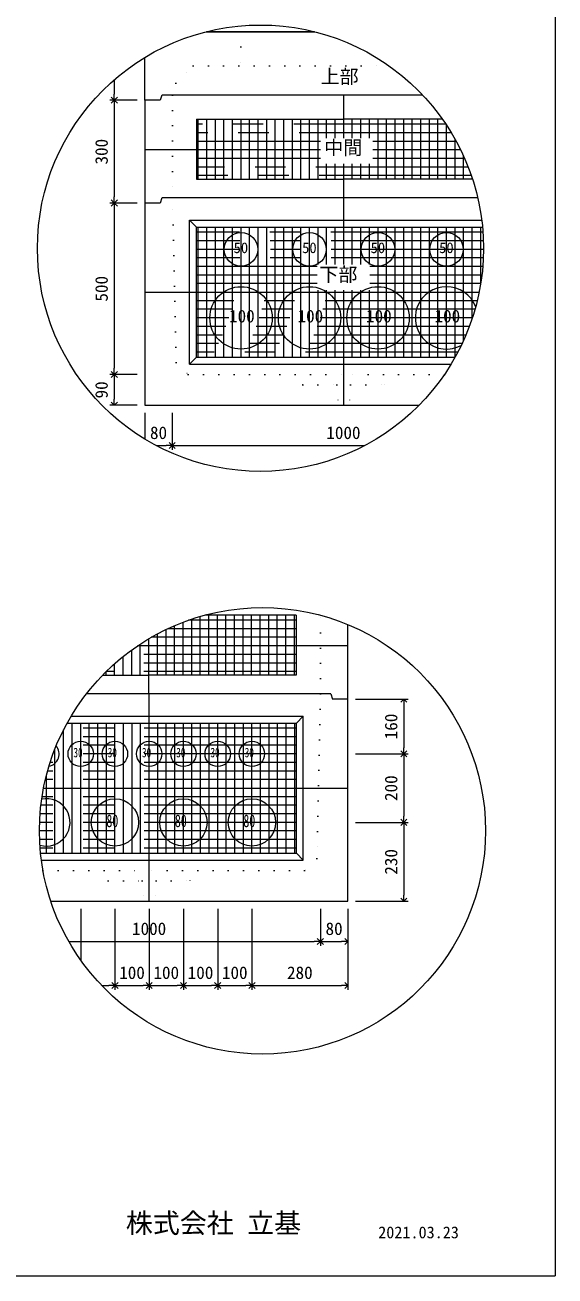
# Model space of a CAD drawing. Units: millimetres, scale not verified. Extents: x -9756 to 9756, y -4683 to 4615.
# Drawn here: x -5896 to -3685, y -3935 to 1278 of the extents above; entities that cross this region are included whole.
import ezdxf
from ezdxf.enums import TextEntityAlignment as Align

# ---------------------------------------------------------------- set-up
doc = ezdxf.new("R2010")
doc.units = ezdxf.units.MM
doc.header["$LTSCALE"] = 20
for name, pattern in [('DASHED1', [1.8, 1.2, -0.6]), ('USER2', [50.8, 31.75, -6.35, 6.35, -6.35]), ('USER5', [3.185, 0.01, -3.175])]:
    doc.linetypes.add(name, pattern=pattern)
for name, color, linetype, lineweight in [('0-2_waku', 7, 'Continuous', 18), ('0-3_gaikei', 7, 'Continuous', 18), ('0-4_kakure', 7, 'DASHED1', 5), ('0-5_sunpou', 7, 'Continuous', 18), ('0-7_hole', 7, 'Continuous', 18), ('0-8_uchigawa', 6, 'Continuous', 18), ('0-D_文字１', 7, 'Continuous', 18), ('0-E_コア部分\u3000寸法補助線3', 150, 'USER2', 18), ('0-F_コア部分\u3000寸法補助線2', 150, 'USER2', 18), ('1-0_コア部分\u3000中心補助線', 1, 'Continuous', 18), ('1-1_コア部分\u3000寸法補助線', 7, 'USER2', 5), ('1-2_uchigawa2', 6, 'USER2', 18)]:
    doc.layers.add(name, color=color, linetype=linetype, lineweight=lineweight)
doc.styles.add('ＭＳ ゴシック', font='')
doc.styles.get('ＭＳ ゴシック').set_extended_font_data('MS Gothic')

# ---------------------------------------------------------------- blocks, each defined once
blk = doc.blocks.new('_Open90')
at = {"layer": '0-5_sunpou', "lineweight": 5}
blk.add_line((0, 0), (-1, 0), dxfattribs=at)
blk.add_lwpolyline([(-0.5, 0.5), (0, 0), (-0.5, -0.5)], dxfattribs=at)

msp = doc.modelspace()

# ---------------------------------------------------------------- linework, layer by layer
at = {"layer": '0-2_waku'}
for p in [(-3684.84, 4614.84), (-9756.04, -3935.16)]:
    msp.add_line(p, (-3684.84, -3935.16), dxfattribs=at)
at = {"layer": '0-3_gaikei'}
for p, q in [((-5138.65, 1250.6), (-5031.42, 1250.6)), ((-5138.65, 1250.6), (-5031.42, 1250.6)), ((-5138.65, 1250.6), (-5031.42, 1250.6)), ((-4688.07, 1250.6), (-5138.65, 1250.6)), ((-5138.56, 1250.6), (-4688.07, 1250.6)), ((-5138.56, 1250.6), (-4688.07, 1250.6)), ((-5395.69, 964.9), (-5395.69, 1143.48)), ((-5395.69, 964.9), (-5395.69, -306.48)), ((-5331.41, 964.9), (-5395.69, 964.9)), ((-5331.41, 964.9), (-5395.69, 964.9)), ((-5324.27, 986.33), (-5331.41, 964.9)), ((-4565.93, 986.33), (-5323.05, 986.33)), ((-4236.62, 986.33), (-4567.15, 986.33)), ((-5331.41, 536.34), (-5395.69, 536.34)), ((-5331.41, 536.34), (-5395.69, 536.34)), ((-5324.27, 557.77), (-5331.41, 536.34)), ((-4565.93, 557.77), (-5323.05, 557.77)), ((-4007.04, 557.77), (-4567.15, 557.77)), ((-5395.69, -306.48), (-4252.27, -306.48)), ((-5395.69, -306.48), (-4252.27, -306.48)), ((-5395.69, -306.48), (-4252.27, -306.48)), ((-4549.09, -1930.6), (-4549.09, -1220.4)), ((-4620.52, -1509.19), (-4613.38, -1530.62)), ((-4549.09, -1530.62), (-4613.38, -1530.62))]:
    msp.add_line(p, q, dxfattribs=at)
for points in [[(-4620.52, -1509.19), (-5377.63, -1509.19), (-5639.66, -1509.19)], [(-5787.76, -2373.44), (-4549.09, -2373.44), (-4549.09, -1530.62)], [(-5769.61, -2373.44), (-4549.09, -2373.44), (-4549.09, -1530.62)]]:
    msp.add_lwpolyline(points, dxfattribs=at)
at = {"layer": '0-4_kakure', "linetype": 'USER5', "lineweight": 18}
for p, q in [((-4995.71, 1250.6), (-4995.71, 1274.64)), ((-4995.71, 1250.6), (-4995.71, 1107.75)), ((-5265.91, 1036.32), (-5194.48, 1107.75)), ((-5194.48, 1107.75), (-4376.5, 1107.75)), ((-5265.91, 1036.32), (-5280.19, 986.33)), ((-5280.19, 986.33), (-5280.19, 557.77)), ((-5265.45, -127.92), (-5280.19, 557.77)), ((-5265.45, -127.92), (-5214.36, -177.92)), ((-5214.36, -177.92), (-4565.93, -177.92)), ((-4737.36, -220.77), (-4780.21, -177.92)), ((-4146.02, -177.92), (-4565.93, -177.92)), ((-4394.51, -220.77), (-4351.66, -177.92)), ((-4737.36, -220.77), (-4594.5, -220.77)), ((-4594.5, -220.77), (-4588.79, -306.48)), ((-4537.36, -220.77), (-4543.08, -306.48)), ((-4537.36, -220.77), (-4394.51, -220.77)), ((-4663.37, -1509.19), (-4663.37, -1181.56)), ((-4663.37, -1509.19), (-4678.12, -2194.88)), ((-4678.12, -2194.88), (-4729.2, -2244.88)), ((-5820.54, -2244.88), (-5377.63, -2244.88)), ((-5549.05, -2287.73), (-5591.91, -2244.88)), ((-5549.05, -2287.73), (-5406.2, -2287.73)), ((-5406.2, -2287.73), (-5400.48, -2373.44)), ((-4729.2, -2244.88), (-5377.63, -2244.88)), ((-5349.06, -2287.73), (-5354.77, -2373.44)), ((-5349.06, -2287.73), (-5206.21, -2287.73)), ((-5206.21, -2287.73), (-5163.35, -2244.88))]:
    msp.add_line(p, q, dxfattribs=at)
at = {"layer": '0-5_sunpou', "color": 150}
for p, q in [((-5523.28, 1050.45), (-5523.28, 990.61)), ((-5427.12, 964.9), (-5541.86, 964.9)), ((-5458.55, 964.9), (-5541.86, 964.9)), ((-5523.28, 939.18), (-5523.28, 562.06)), ((-5427.12, 536.34), (-5541.86, 536.34)), ((-5427.12, 536.34), (-5541.86, 536.34)), ((-5523.28, 510.63), (-5523.28, -152.2)), ((-5427.12, -177.92), (-5541.86, -177.92)), ((-5458.55, -177.92), (-5541.86, -177.92)), ((-5523.28, -203.63), (-5523.28, -280.77)), ((-5427.12, -306.48), (-5541.86, -306.48)), ((-5395.69, -337.91), (-5395.69, -447.45)), ((-5281.41, -337.91), (-5281.41, -492.79)), ((-5281.41, -337.91), (-5281.41, -492.79)), ((-5348.5, -474.22), (-5307.12, -474.22)), ((-5255.7, -474.22), (-4478.22, -474.22)), ((-4517.67, -1530.62), (-4296.81, -1530.62)), ((-4315.38, -1556.33), (-4315.38, -1733.47)), ((-4517.67, -1759.18), (-4296.81, -1759.18)), ((-4517.67, -1759.18), (-4296.81, -1759.18)), ((-4315.38, -1784.9), (-4315.38, -2019.17)), ((-4517.67, -2044.89), (-4296.81, -2044.89)), ((-4517.67, -2044.89), (-4296.81, -2044.89)), ((-4315.38, -2070.6), (-4315.38, -2347.73)), ((-4517.67, -2373.44), (-4296.81, -2373.44)), ((-5663.33, -2404.87), (-5663.33, -2618.75)), ((-5520.48, -2404.87), (-5520.48, -2743.07)), ((-5520.48, -2404.87), (-5520.48, -2743.07)), ((-5377.63, -2404.87), (-5377.63, -2743.07)), ((-5377.63, -2404.87), (-5377.63, -2743.07)), ((-5234.78, -2404.87), (-5234.78, -2743.07)), ((-5234.78, -2404.87), (-5234.78, -2743.07)), ((-5091.93, -2404.87), (-5091.93, -2743.07)), ((-5091.93, -2404.87), (-5091.93, -2743.07)), ((-4949.07, -2404.87), (-4949.07, -2743.07)), ((-4949.07, -2404.87), (-4949.07, -2743.07)), ((-4663.37, -2404.87), (-4663.37, -2559.75)), ((-4663.37, -2404.87), (-4663.37, -2559.75)), ((-4549.09, -2404.87), (-4549.09, -2559.75)), ((-4549.09, -2404.87), (-4549.09, -2743.07)), ((-5712.87, -2541.18), (-4689.09, -2541.18)), ((-4637.66, -2541.18), (-4574.81, -2541.18)), ((-5575.76, -2724.5), (-5546.19, -2724.5)), ((-5494.77, -2724.5), (-5403.34, -2724.5)), ((-5351.92, -2724.5), (-5260.49, -2724.5)), ((-5209.06, -2724.5), (-5117.64, -2724.5)), ((-5066.21, -2724.5), (-4974.79, -2724.5)), ((-4923.36, -2724.5), (-4574.81, -2724.5))]:
    msp.add_line(p, q, dxfattribs=at)
for centre in [(-4913.36, 348.02), (-4905.01, -2079.9)]:
    msp.add_circle(centre, 930.28, dxfattribs=at)
at = {"layer": '0-7_hole'}
for centre, radius in [((-4994.49, 343.49), 70), ((-4708.79, 343.49), 70), ((-4423.08, 343.49), 70), ((-4137.38, 343.49), 70), ((-4994.49, 57.79), 130), ((-4708.79, 57.79), 130), ((-4423.08, 57.79), 130), ((-5663.33, -1759.18), 52.85), ((-5520.48, -1759.18), 52.85), ((-5377.63, -1759.18), 52.85), ((-5234.78, -1759.18), 52.85), ((-5091.93, -1759.18), 52.85), ((-4949.07, -1759.18), 52.85), ((-5520.48, -2044.89), 98.57), ((-5234.78, -2044.89), 98.57), ((-4949.07, -2044.89), 98.57)]:
    msp.add_circle(centre, radius, dxfattribs=at)
for centre, radius, start, end in [((-4137.38, 57.79), 130, 20.66629, 298.32089), ((-5806.18, -1759.18), 52.85, 281.59033, 39.2294), ((-5806.18, -2044.89), 98.57, 253.99064, 101.55918)]:
    msp.add_arc(centre, radius, start, end, dxfattribs=at)
at = {"layer": '0-8_uchigawa'}
for p, q in [((-5208.77, 464.92), (-5180.2, 436.35)), ((-5208.77, -135.06), (-5208.77, 464.92)), ((-5180.2, 436.35), (-4565.93, 436.35)), ((-5180.2, -106.49), (-5180.2, 436.35)), ((-4565.93, 436.35), (-3987.29, 436.35)), ((-5208.77, -135.06), (-5180.2, -106.49)), ((-5208.77, -135.06), (-4118.34, -135.06)), ((-5180.2, -106.49), (-4101.67, -106.49)), ((-4734.8, -2202.02), (-4734.8, -1602.05)), ((-4763.37, -2173.45), (-4763.37, -1630.62)), ((-5830.57, -2173.45), (-4763.37, -2173.45)), ((-4734.8, -2202.02), (-4763.37, -2173.45)), ((-5827.24, -2202.02), (-4734.8, -2202.02))]:
    msp.add_line(p, q, dxfattribs=at)
for points in [[(-5208.77, 464.92), (-4565.93, 464.92), (-3990.46, 464.92)], [(-5719.6, -1630.62), (-5377.63, -1630.62), (-4763.37, -1630.62), (-4734.8, -1602.05)], [(-5703.18, -1602.05), (-5377.63, -1602.05), (-4734.8, -1602.05)]]:
    msp.add_lwpolyline(points, dxfattribs=at)
at = {"layer": '0-E_コア部分\u3000寸法補助線3'}
for p, q in [((-5173.05, 636.34), (-5173.05, 886.33)), ((-5101.63, 636.34), (-5101.63, 886.33)), ((-5030.2, 636.34), (-5030.2, 886.33)), ((-4958.78, 636.34), (-4958.78, 886.33)), ((-4887.35, 636.34), (-4887.35, 886.33)), ((-4815.92, 636.34), (-4815.92, 886.33)), ((-4744.5, 636.34), (-4744.5, 886.33)), ((-4673.07, 636.34), (-4673.07, 886.33)), ((-4601.65, 807.42), (-4601.65, 886.33)), ((-4530.22, 807.42), (-4530.22, 886.33)), ((-4458.8, 807.42), (-4458.8, 886.33)), ((-4387.37, 636.34), (-4387.37, 886.33)), ((-4315.94, 636.34), (-4315.94, 886.33)), ((-4244.52, 636.34), (-4244.52, 886.33)), ((-4173.09, 636.34), (-4173.09, 886.33)), ((-4663.15, 793.48), (-5180.2, 793.48)), ((-4096.67, 793.48), (-4444.58, 793.48)), ((-4101.67, 636.34), (-4101.67, 802.51)), ((-4663.15, 722.05), (-5180.2, 722.05)), ((-4601.65, 636.34), (-4601.65, 700.47)), ((-4530.22, 636.34), (-4530.22, 700.47)), ((-4458.8, 636.34), (-4458.8, 700.47)), ((-4061.59, 722.05), (-4444.58, 722.05)), ((-4030.24, 636.34), (-4030.24, 640.44)), ((-5173.05, -106.49), (-5173.05, 436.35)), ((-5101.63, -106.49), (-5101.63, 436.35)), ((-5030.2, -106.49), (-5030.2, 436.35)), ((-4958.78, -106.49), (-4958.78, 436.35)), ((-4887.35, -106.49), (-4887.35, 436.35)), ((-4815.92, -106.49), (-4815.92, 436.35)), ((-4744.5, -106.49), (-4744.5, 436.35)), ((-4673.07, 280.06), (-4673.07, 436.35)), ((-4601.65, 280.06), (-4601.65, 436.35)), ((-4530.22, 280.06), (-4530.22, 436.35)), ((-4458.8, 280.06), (-4458.8, 436.35)), ((-4387.37, -106.49), (-4387.37, 436.35)), ((-4315.94, -106.49), (-4315.94, 436.35)), ((-4244.52, -106.49), (-4244.52, 436.35)), ((-4173.09, -106.49), (-4173.09, 436.35)), ((-4101.67, -106.49), (-4101.67, 436.35)), ((-4030.24, 55.59), (-4030.24, 436.35)), ((-3985.49, 414.92), (-5180.2, 414.92)), ((-3983.1, 343.49), (-5180.2, 343.49)), ((-4676.29, 272.07), (-5180.2, 272.07)), ((-3986.19, 272.07), (-4457.72, 272.07)), ((-4676.29, 200.64), (-5180.2, 200.64)), ((-4673.07, -106.49), (-4673.07, 173.11)), ((-4601.65, -106.49), (-4601.65, 173.11)), ((-4530.22, -106.49), (-4530.22, 173.11)), ((-4458.8, -106.49), (-4458.8, 173.11)), ((-3994.83, 200.64), (-4457.72, 200.64)), ((-4009.18, 129.22), (-5180.2, 129.22)), ((-4029.52, 57.79), (-5180.2, 57.79)), ((-4056.26, -13.64), (-5180.2, -13.64)), ((-4090.04, -85.06), (-5180.2, -85.06)), ((-5200.28, -1430.62), (-5200.28, -1197.73)), ((-5128.86, -1430.62), (-5128.86, -1180.63)), ((-5057.43, -1430.62), (-5057.43, -1180.63)), ((-4986, -1430.62), (-4986, -1180.63)), ((-4914.58, -1430.62), (-4914.58, -1180.63)), ((-4843.15, -1430.62), (-4843.15, -1180.63)), ((-4771.73, -1430.62), (-4771.73, -1180.63)), ((-5271.71, -1430.62), (-5271.71, -1224.95)), ((-5414.56, -1430.62), (-5414.56, -1301.59)), ((-4764.58, -1273.49), (-5368.81, -1273.49)), ((-5343.13, -1430.62), (-5343.13, -1259.25)), ((-5485.99, -1430.62), (-5485.99, -1353.35)), ((-4764.58, -1344.91), (-5475.28, -1344.91)), ((-5557.41, -1430.62), (-5557.41, -1416.74)), ((-4763.37, -1652.04), (-5731.06, -1652.04)), ((-5699.04, -2173.45), (-5699.04, -1630.62)), ((-5627.62, -2173.45), (-5627.62, -1630.62)), ((-5556.19, -2173.45), (-5556.19, -1630.62)), ((-5484.77, -2173.45), (-5484.77, -1630.62)), ((-5413.34, -2173.45), (-5413.34, -1630.62)), ((-5341.92, -2173.45), (-5341.92, -1630.62)), ((-5270.49, -2173.45), (-5270.49, -1630.62)), ((-5199.06, -2173.45), (-5199.06, -1630.62)), ((-5127.64, -2173.45), (-5127.64, -1630.62)), ((-5056.21, -2173.45), (-5056.21, -1630.62)), ((-4984.79, -2173.45), (-4984.79, -1630.62)), ((-4913.36, -2173.45), (-4913.36, -1630.62)), ((-4841.93, -2173.45), (-4841.93, -1630.62)), ((-4770.51, -2173.45), (-4770.51, -1630.62)), ((-5770.47, -2173.45), (-5770.47, -1738.73)), ((-4763.37, -1723.47), (-5764.3, -1723.47)), ((-4763.37, -1794.9), (-5790.55, -1794.9)), ((-4763.37, -1866.32), (-5810.44, -1866.32)), ((-4763.37, -1937.75), (-5824.36, -1937.75)), ((-4763.37, -2009.17), (-5832.6, -2009.17)), ((-4763.37, -2080.6), (-5835.29, -2080.6)), ((-4763.37, -2152.02), (-5832.49, -2152.02))]:
    msp.add_line(p, q, dxfattribs=at)
at = {"layer": '0-F_コア部分\u3000寸法補助線2'}
for p, q in [((-5137.34, 636.34), (-5137.34, 886.33)), ((-5065.91, 636.34), (-5065.91, 886.33)), ((-4994.49, 636.34), (-4994.49, 886.33)), ((-4923.06, 636.34), (-4923.06, 886.33)), ((-4780.21, 636.34), (-4780.21, 886.33)), ((-4637.36, 807.42), (-4637.36, 886.33)), ((-4494.51, 807.42), (-4494.51, 886.33)), ((-4351.66, 636.34), (-4351.66, 886.33)), ((-4208.8, 636.34), (-4208.8, 886.33)), ((-4117.19, 829.19), (-5180.2, 829.19)), ((-4065.95, 636.34), (-4065.95, 731.83)), ((-4046.79, 686.34), (-5180.2, 686.34)), ((-4637.36, 636.34), (-4637.36, 700.47)), ((-4494.51, 636.34), (-4494.51, 700.47)), ((-5065.91, -106.49), (-5065.91, 436.35)), ((-4994.49, -106.49), (-4994.49, 436.35)), ((-4923.06, -106.49), (-4923.06, 436.35)), ((-4780.21, -106.49), (-4780.21, 436.35)), ((-4637.36, 280.06), (-4637.36, 436.35)), ((-4494.51, 280.06), (-4494.51, 436.35)), ((-4351.66, -106.49), (-4351.66, 436.35)), ((-4208.8, -106.49), (-4208.8, 436.35)), ((-4065.95, -35.8), (-4065.95, 436.35)), ((-3983.61, 379.21), (-5180.2, 379.21)), ((-4676.29, 236.35), (-5180.2, 236.35)), ((-3989.81, 236.35), (-4457.72, 236.35)), ((-4637.36, -106.49), (-4637.36, 173.11)), ((-4494.51, -106.49), (-4494.51, 173.11)), ((-4018.58, 93.5), (-5180.2, 93.5)), ((-4072.22, -49.35), (-5180.2, -49.35)), ((-5164.57, -1430.62), (-5164.57, -1186.57)), ((-5021.72, -1430.62), (-5021.72, -1180.63)), ((-4878.87, -1430.62), (-4878.87, -1180.63)), ((-5307.42, -1430.62), (-5307.42, -1241.16)), ((-4764.58, -1237.77), (-5300.28, -1237.77)), ((-5450.27, -1430.62), (-5450.27, -1326.17)), ((-4764.58, -1380.63), (-5518.55, -1380.63)), ((-5734.76, -2173.45), (-5734.76, -1659.26)), ((-5591.91, -2173.45), (-5591.91, -1630.62)), ((-5449.05, -2173.45), (-5449.05, -1630.62)), ((-5306.2, -2173.45), (-5306.2, -1630.62)), ((-5163.35, -2173.45), (-5163.35, -1630.62)), ((-5020.5, -2173.45), (-5020.5, -1630.62)), ((-4877.65, -2173.45), (-4877.65, -1630.62)), ((-4763.37, -1687.76), (-5748.6, -1687.76)), ((-5806.18, -2173.45), (-5806.18, -1849.03)), ((-4763.37, -1830.61), (-5801.26, -1830.61)), ((-4763.37, -1973.46), (-5829.18, -1973.46)), ((-4763.37, -2116.31), (-5834.57, -2116.31))]:
    msp.add_line(p, q, dxfattribs=at)
at = {"layer": '1-0_コア部分\u3000中心補助線'}
for p, q in [((-4565.93, 807.42), (-4565.93, 986.33)), ((-4663.15, 757.76), (-5395.69, 757.76)), ((-4078.18, 757.76), (-4444.58, 757.76)), ((-4565.93, 557.77), (-4565.93, 700.47)), ((-4565.93, 280.06), (-4565.93, 557.77)), ((-5394.47, 164.93), (-4001.28, 164.93)), ((-4565.93, -306.48), (-4565.93, 173.11)), ((-5378.85, -1509.19), (-5378.85, -1279.34)), ((-4551.53, -1309.2), (-5426, -1309.2)), ((-5377.63, -2373.44), (-5377.63, -1509.19)), ((-5818.13, -1902.03), (-4549.09, -1902.03))]:
    msp.add_line(p, q, dxfattribs=at)
at = {"layer": '1-1_コア部分\u3000寸法補助線'}
for p, q in [((-5137.34, 636.34), (-5137.34, 886.33)), ((-4994.49, 636.34), (-4994.49, 886.33)), ((-4851.64, 636.34), (-4851.64, 886.33)), ((-4708.79, 636.34), (-4708.79, 886.33)), ((-4423.08, 636.34), (-4423.08, 886.33)), ((-4280.23, 636.34), (-4280.23, 886.33)), ((-4139.9, 864.9), (-5180.2, 864.9)), ((-4137.38, 636.34), (-4137.38, 861.11)), ((-4033.68, 650.62), (-5180.2, 650.62)), ((-5137.34, -106.49), (-5137.34, 436.35)), ((-4994.49, -106.49), (-4994.49, 436.35)), ((-4851.64, -106.49), (-4851.64, 436.35)), ((-4708.79, -106.49), (-4708.79, 436.35)), ((-4423.08, -106.49), (-4423.08, 436.35)), ((-4280.23, -106.49), (-4280.23, 436.35)), ((-4137.38, -106.49), (-4137.38, 436.35)), ((-3994.53, 202.56), (-3994.53, 436.35)), ((-3983.96, 307.78), (-5180.2, 307.78)), ((-4042.05, 22.08), (-5180.2, 22.08)), ((-5093.14, -1430.62), (-5093.14, -1180.63)), ((-4950.29, -1430.62), (-4950.29, -1180.63)), ((-4807.44, -1430.62), (-4807.44, -1180.63)), ((-5236, -1430.62), (-5236, -1210.5)), ((-4764.58, -1202.06), (-5212.93, -1202.06)), ((-5521.7, -1430.62), (-5521.7, -1383.4)), ((-4764.58, -1416.34), (-5557.01, -1416.34)), ((-5663.33, -2173.45), (-5663.33, -1630.62)), ((-5520.48, -2173.45), (-5520.48, -1630.62)), ((-5234.78, -2173.45), (-5234.78, -1630.62)), ((-5091.93, -2173.45), (-5091.93, -1630.62)), ((-4949.07, -2173.45), (-4949.07, -1630.62)), ((-4806.22, -2173.45), (-4806.22, -1630.62)), ((-4763.37, -1759.18), (-5778.25, -1759.18)), ((-5806.18, -2173.45), (-5806.18, -1849.03)), ((-4763.37, -2044.89), (-5834.63, -2044.89))]:
    msp.add_line(p, q, dxfattribs=at)
at = {"layer": '1-2_uchigawa2'}
for p, q in [((-5180.2, 886.33), (-4565.93, 886.33)), ((-5180.2, 886.33), (-5180.2, 636.34)), ((-4154.66, 886.33), (-4565.93, 886.33)), ((-5180.2, 636.34), (-4565.93, 636.34)), ((-4028.89, 636.34), (-4565.93, 636.34)), ((-4764.58, -1180.63), (-5143.2, -1180.63)), ((-4764.58, -1180.63), (-4764.58, -1430.62)), ((-5571.23, -1430.62), (-5378.85, -1430.62)), ((-4764.58, -1430.62), (-5378.85, -1430.62))]:
    msp.add_line(p, q, dxfattribs=at)

# ---------------------------------------------------------------- block references
at = {"layer": '0-5_sunpou', "xscale": 25.7133, "yscale": 25.7133}
for p, rotation in [((-5523.28, 964.9), 270), ((-5523.28, 964.9), 90), ((-5523.28, 536.34), 270), ((-5523.28, 536.34), 90), ((-5523.28, -177.92), 270), ((-5523.28, -177.92), 90), ((-5523.28, -306.48), 270), ((-5281.41, -474.22), 180), ((-4315.38, -1530.62), 90), ((-4315.38, -1759.18), 270), ((-4315.38, -1759.18), 90), ((-4315.38, -2044.89), 270), ((-4315.38, -2044.89), 90), ((-4315.38, -2373.44), 270), ((-4663.37, -2541.18), 180), ((-5520.48, -2724.5), 180), ((-5377.63, -2724.5), 180), ((-5234.78, -2724.5), 180), ((-5091.93, -2724.5), 180), ((-4949.07, -2724.5), 180)]:
    msp.add_blockref('_Open90', p, dxfattribs=dict(at, rotation=rotation))
for p in [(-5281.41, -474.22), (-4663.37, -2541.18), (-4549.09, -2541.18), (-5520.48, -2724.5), (-5377.63, -2724.5), (-5234.78, -2724.5), (-5091.93, -2724.5), (-4949.07, -2724.5), (-4549.09, -2724.5)]:
    msp.add_blockref('_Open90', p, dxfattribs=at)

# ---------------------------------------------------------------- texts
at = {"layer": '0-5_sunpou', "style": 'ＭＳ ゴシック'}
for s, p in [('300', (-5534.71, 697.05)), ('500', (-5534.71, 125.64)), ('90', (-5534.71, -277.91)), ('160', (-4326.81, -1698.47)), ('200', (-4326.81, -1955.6)), ('230', (-4326.81, -2262.73))]:
    msp.add_text(s, height=52.36, rotation=90, dxfattribs=at).set_placement(p, align=Align.BOTTOM_LEFT)
for s, p in [('80', (-5374.26, -462.79)), ('1000', (-4638.58, -462.79)), ('1000', (-5449.06, -2529.75)), ('80', (-4641.95, -2529.75)), ('100', (-5502.62, -2713.07)), ('100', (-5359.77, -2713.07)), ('100', (-5216.92, -2713.07)), ('100', (-5074.07, -2713.07)), ('280', (-4802.65, -2713.07))]:
    msp.add_text(s, height=52.36, dxfattribs=at).set_placement(p, align=Align.BOTTOM_LEFT)
at = {"layer": '0-D_文字１', "style": 'ＭＳ ゴシック'}
for s, height, p in [('上部', 58.18, (-4662.76, 1017.21)), ('中間', 58.18, (-4647.45, 720.65)), ('50', 44.51, (-5025.33, 314.43)), ('50', 44.51, (-4739.63, 314.43)), ('50', 44.51, (-4453.93, 314.43)), ('50', 44.51, (-4168.22, 314.43)), ('下部', 58.18, (-4667.74, 192.39)), ('100', 52.36, (-5044.41, 23.25)), ('100', 52.36, (-4758.7, 23.25)), ('100', 52.36, (-4473, 23.25)), ('100', 52.36, (-4187.3, 23.25)), ('株式会社 立基', 82.47, (-5474.91, -3780.71)), ('2021.03.23', 49.48, (-4422.34, -3793.03))]:
    msp.add_text(s, height=height, dxfattribs=at).set_placement(p, align=Align.BOTTOM_LEFT)
at = {"layer": '0-D_文字１', "style": 'ＭＳ ゴシック', "width": 0.7}
for s, height, p in [('30', 40.06, (-5693.34, -1785.66)), ('30', 40.06, (-5550.49, -1785.66)), ('30', 40.06, (-5407.63, -1785.66)), ('30', 40.06, (-5264.78, -1785.66)), ('30', 40.06, (-5121.93, -1785.66)), ('30', 40.06, (-4979.08, -1785.66)), ('80', 52.36, (-5556.29, -2080.15)), ('80', 52.36, (-5270.59, -2080.15)), ('80', 52.36, (-4984.89, -2080.15))]:
    msp.add_text(s, height=height, dxfattribs=at).set_placement(p, align=Align.BOTTOM_LEFT)

doc.saveas('drawing.dxf')
